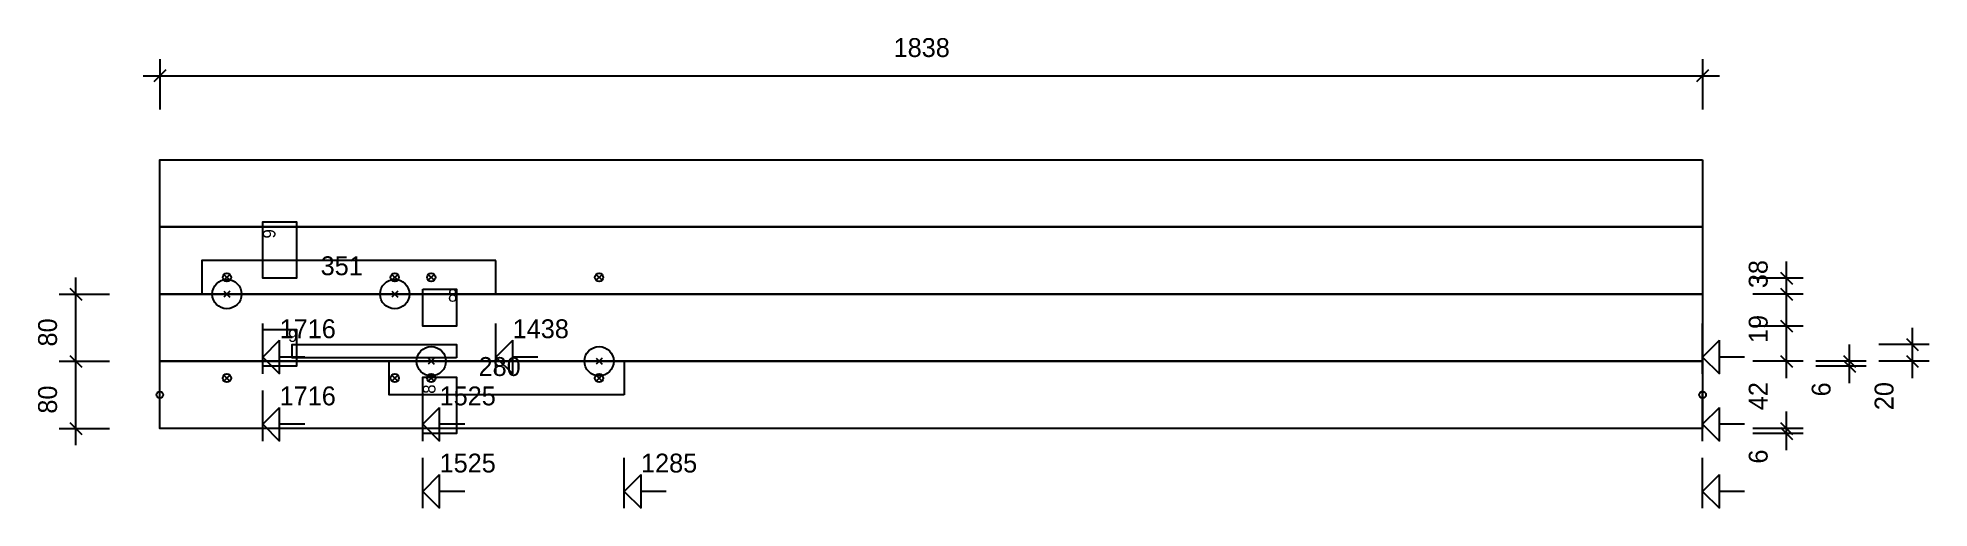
# Model space of a CAD drawing. Header units: millimetres. Extents: x -145 to 2108, y -95 to 465.
import ezdxf
from ezdxf.enums import TextEntityAlignment as Align

# ---------------------------------------------------------------- set-up
doc = ezdxf.new("R2010")
doc.units = ezdxf.units.MM
for name, color, linetype in [('1_SP4-5R', 7, 'CONTINUOUS'), ('CONTOUR', 7, 'CONTINUOUS'), ('CUT_RISER', 7, 'CONTINUOUS'), ('CUT_STEP', 7, 'CONTINUOUS'), ('CUT_STEPTEXT', 7, 'CONTINUOUS'), ('CUT_VANGTENON', 7, 'CONTINUOUS'), ('DIMLINES', 7, 'CONTINUOUS'), ('DIMLINESTEXT', 7, 'CONTINUOUS'), ('DRILLINGS', 7, 'CONTINUOUS')]:
    doc.layers.add(name, color=color, linetype=linetype)

msp = doc.modelspace()

# ---------------------------------------------------------------- linework, layer by layer
at = {"layer": '1_SP4-5R', "color": 0}
for centre in [(0, 40), (1838.45, 40)]:
    msp.add_circle(centre, 4, dxfattribs=at)
at = {"layer": 'CONTOUR', "color": 0, "linetype": '0'}
for points in [[(1838.45, 320), (1838.45, 240), (0, 240), (0, 320), (1838.45, 320)], [(1838.45, 240), (1838.45, 160), (0, 160), (0, 240), (1838.45, 240)], [(1838.45, 160), (1838.45, 80), (0, 80), (0, 160), (1838.45, 160)], [(1838.45, 80), (1838.45, 0), (0, 0), (0, 80), (1838.45, 80)]]:
    msp.add_lwpolyline(points, dxfattribs=at)
at = {"layer": 'CUT_RISER', "color": 1, "linetype": '1'}
msp.add_lwpolyline([(353.45, 83.999), (255.637, 83.999), (157.825, 83.999), (157.825, 99.999), (353.45, 99.999), (353.45, 83.999)], dxfattribs=at)
at = {"layer": 'CUT_STEP', "color": 1, "linetype": '1'}
for points in [[(122.825, 185), (122.825, 212.5), (122.825, 240), (122.825, 246), (162.825, 246), (162.825, 240), (162.825, 185), (162.825, 179), (122.825, 179), (122.825, 185)], [(313.45, 166), (333.45, 166), (353.45, 166), (353.45, 160), (353.45, 121.999), (313.45, 121.999), (313.45, 160), (313.45, 166)], [(122.825, 117.999), (142.825, 117.999), (162.825, 117.999), (162.825, 80), (162.825, 74), (122.825, 74), (122.825, 80), (122.825, 117.999)], [(313.45, 0), (313.45, 27.5), (313.45, 55), (313.45, 61), (353.45, 61), (353.45, 55), (353.45, 0), (353.45, -6), (313.45, -6), (313.45, 0)]]:
    msp.add_lwpolyline(points, dxfattribs=at)
at = {"layer": 'CUT_VANGTENON', "color": 1, "linetype": '1'}
for points in [[(400.519, 200), (225.26, 200), (50, 200), (50, 160), (400.519, 160), (400.519, 200)], [(553.45, 40), (413.45, 40), (273.45, 40), (273.45, 80), (553.45, 80), (553.45, 40)]]:
    msp.add_lwpolyline(points, dxfattribs=at)
at = {"layer": 'DIMLINES', "color": 0}
for p, q in [((0, 440), (0, 380)), ((1838.45, 440), (1838.45, 380)), ((-20, 420), (1858.45, 420)), ((7.071, 427.071), (-7.071, 412.929)), ((1845.521, 427.071), (1831.379, 412.929)), ((1931.379, 186.071), (1945.521, 171.929)), ((1938.45, 140), (1938.45, 199)), ((-120, 160), (-60, 160)), ((-107.071, 167.071), (-92.929, 152.929)), ((-100, 60), (-100, 180)), ((1958.45, 179), (1898.45, 179)), ((1958.45, 160), (1898.45, 160)), ((1958.45, 160), (1898.45, 160)), ((1931.379, 167.071), (1945.521, 152.929)), ((1931.379, 167.071), (1945.521, 152.929)), ((1938.45, 60), (1938.45, 180)), ((122.825, 65), (122.825, 125)), ((400.519, 65), (400.519, 125)), ((1838.45, 65), (1838.45, 125)), ((1958.45, 121.999), (1898.45, 121.999)), ((1931.379, 129.07), (1945.521, 114.928)), ((2088.45, 60), (2088.45, 119.999)), ((-100, -20), (-100, 100)), ((122.825, 85), (142.825, 105)), ((142.825, 65), (142.825, 105)), ((400.519, 85), (420.519, 105)), ((420.519, 65), (420.519, 105)), ((1838.45, 85), (1858.45, 105)), ((1858.45, 65), (1858.45, 105)), ((2013.45, 54), (2013.45, 100)), ((2108.45, 99.999), (2048.45, 99.999)), ((2081.379, 107.07), (2095.521, 92.928)), ((-120, 80), (-60, 80)), ((-120, 80), (-60, 80)), ((-107.071, 87.071), (-92.929, 72.929)), ((-107.071, 87.071), (-92.929, 72.929)), ((122.825, 85), (142.825, 65)), ((172.825, 85), (142.825, 85)), ((400.519, 85), (420.519, 65)), ((450.519, 85), (420.519, 85)), ((1838.45, 85), (1858.45, 65)), ((1888.45, 85), (1858.45, 85)), ((1958.45, 80), (1898.45, 80)), ((1931.379, 87.071), (1945.521, 72.929)), ((2033.45, 80), (1973.45, 80)), ((2033.45, 74), (1973.45, 74)), ((2006.379, 87.071), (2020.521, 72.929)), ((2006.379, 81.071), (2020.521, 66.929)), ((2108.45, 80), (2048.45, 80)), ((2081.379, 87.071), (2095.521, 72.929)), ((122.825, -15), (122.825, 45)), ((122.825, 5), (142.825, 25)), ((142.825, -15), (142.825, 25)), ((313.45, -15), (313.45, 45)), ((313.45, 5), (333.45, 25)), ((333.45, -15), (333.45, 25)), ((1838.45, -15), (1838.45, 45)), ((1838.45, 5), (1858.45, 25)), ((1858.45, -15), (1858.45, 25)), ((-120, 0), (-60, 0)), ((-107.071, 7.071), (-92.929, -7.071)), ((122.825, 5), (142.825, -15)), ((172.825, 5), (142.825, 5)), ((313.45, 5), (333.45, -15)), ((363.45, 5), (333.45, 5)), ((1838.45, 5), (1858.45, -15)), ((1888.45, 5), (1858.45, 5)), ((1958.45, 0), (1898.45, 0)), ((1931.379, 7.071), (1945.521, -7.071)), ((1931.379, 1.071), (1945.521, -13.071)), ((1938.45, -26), (1938.45, 20)), ((1958.45, -6), (1898.45, -6)), ((313.45, -95), (313.45, -35)), ((553.45, -95), (553.45, -35)), ((1838.45, -95), (1838.45, -35)), ((313.45, -75), (333.45, -55)), ((333.45, -95), (333.45, -55)), ((553.45, -75), (573.45, -55)), ((573.45, -95), (573.45, -55)), ((1838.45, -75), (1858.45, -55)), ((1858.45, -95), (1858.45, -55)), ((313.45, -75), (333.45, -95)), ((363.45, -75), (333.45, -75)), ((553.45, -75), (573.45, -95)), ((603.45, -75), (573.45, -75)), ((1838.45, -75), (1858.45, -95)), ((1888.45, -75), (1858.45, -75))]:
    msp.add_line(p, q, dxfattribs=at)
at = {"layer": 'DRILLINGS', "color": 3}
for p, q in [((83.536, 183.536), (76.464, 176.464)), ((76.466, 183.536), (83.534, 176.464)), ((283.536, 183.536), (276.464, 176.464)), ((276.466, 183.536), (283.534, 176.464)), ((326.985, 183.536), (319.914, 176.464)), ((319.915, 183.536), (326.984, 176.464)), ((526.985, 183.536), (519.914, 176.464)), ((519.915, 183.536), (526.984, 176.464)), ((83.536, 163.536), (76.464, 156.464)), ((76.466, 163.536), (83.534, 156.464)), ((283.536, 163.536), (276.464, 156.464)), ((276.466, 163.536), (283.534, 156.464)), ((326.985, 83.536), (319.914, 76.464)), ((319.915, 83.536), (326.984, 76.464)), ((526.985, 83.536), (519.914, 76.464)), ((519.915, 83.536), (526.984, 76.464)), ((83.536, 63.536), (76.464, 56.464)), ((76.466, 63.536), (83.534, 56.464)), ((283.536, 63.536), (276.464, 56.464)), ((276.466, 63.536), (283.534, 56.464)), ((326.985, 63.536), (319.914, 56.464)), ((319.915, 63.536), (326.984, 56.464)), ((526.985, 63.536), (519.914, 56.464)), ((519.915, 63.536), (526.984, 56.464))]:
    msp.add_line(p, q, dxfattribs=at)
for centre, radius in [((80, 180), 5), ((280, 180), 5), ((323.45, 180), 5), ((523.45, 180), 5), ((80, 160), 17.5), ((280, 160), 17.5), ((323.45, 80), 17.5), ((523.45, 80), 17.5), ((80, 60), 5), ((280, 60), 5), ((323.45, 60), 5), ((523.45, 60), 5)]:
    msp.add_circle(centre, radius, dxfattribs=at)

# ---------------------------------------------------------------- texts
at = {"layer": 'CUT_STEPTEXT'}
for s, p in [('9', (122.825, 226.25)), ('8', (313.45, 41.25))]:
    msp.add_text(s, height=15, rotation=90, dxfattribs=at).set_placement(p, align=Align.TOP_LEFT)
for s, p in [('8', (343.45, 166)), ('9', (152.825, 117.999))]:
    msp.add_text(s, height=15, dxfattribs=at).set_placement(p, align=Align.TOP_LEFT)
at = {"layer": 'DIMLINESTEXT'}
for s, p in [('1838', (874.463, 465)), ('351', (191.688, 205)), ('1716', (142.825, 130)), ('1438', (420.519, 130)), ('280', (379.878, 85)), ('1716', (142.825, 50)), ('1525', (333.45, 50)), ('1525', (333.45, -30)), ('1285', (573.45, -30))]:
    msp.add_text(s, height=22.5, dxfattribs=at).set_placement(p, align=Align.TOP_LEFT)
for s, p in [('38', (1893.45, 167.1)), ('80', (-145, 97.619)), ('19', (1893.45, 101.738)), ('80', (-145, 17.619)), ('42', (1893.45, 21.738)), ('6', (1968.45, 38.119)), ('20', (2043.45, 21.738)), ('6', (1893.45, -41.881))]:
    msp.add_text(s, height=22.5, rotation=90, dxfattribs=at).set_placement(p, align=Align.TOP_LEFT)

doc.saveas('drawing.dxf')
